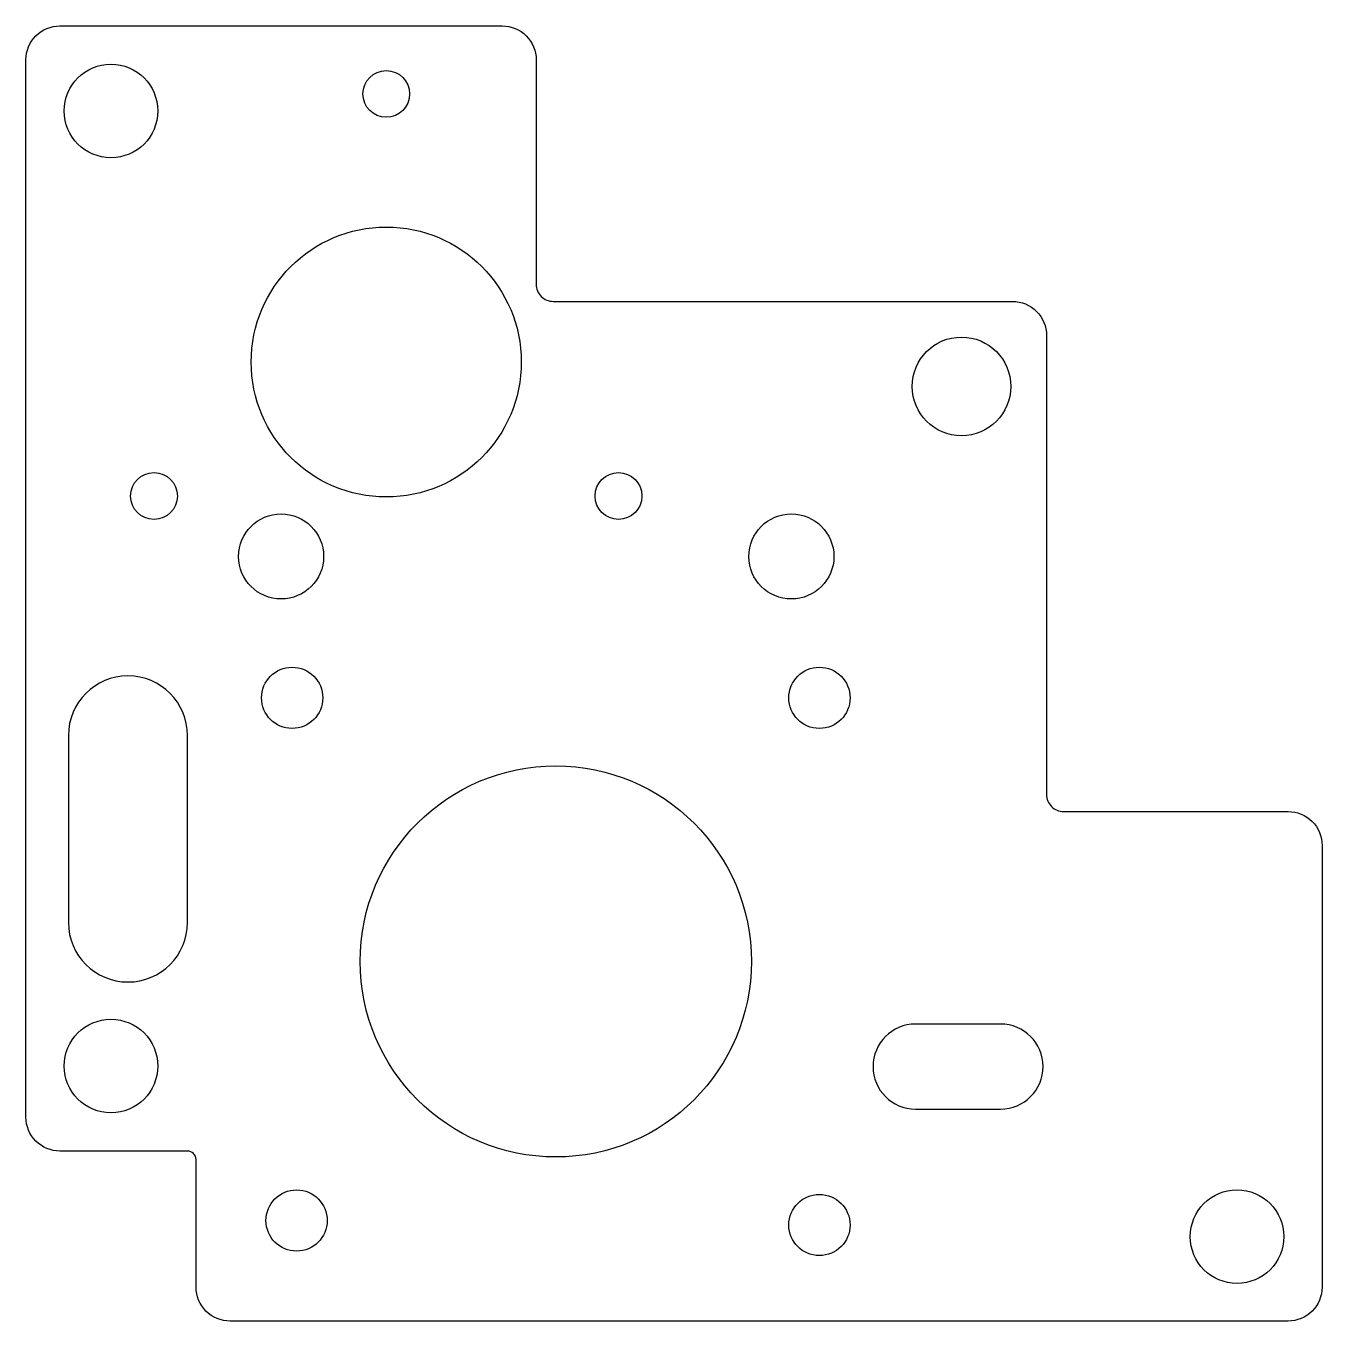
# Model space of a CAD drawing. Header units: millimetres. Extents: x -30 to 46.2, y -30 to 46.2.
import ezdxf

# ---------------------------------------------------------------- set-up
doc = ezdxf.new("R2010")
doc.units = ezdxf.units.MM
doc.layers.get('0').update_dxf_attribs({"linetype": 'CONTINUOUS'})

msp = doc.modelspace()

# ---------------------------------------------------------------- linework, layer by layer
for points in [[(-20, -20.466, 0.414214), (-20.5, -19.966), (-28, -19.966, -0.414214), (-30, -17.966), (-30, 44.2, -0.414214), (-28, 46.2), (-2, 46.2, -0.414214), (0, 44.2), (0, 31, 0.414214), (1, 30), (28, 30, -0.414214), (30, 28), (30, 1, 0.414214), (31, 0), (44.2, 0, -0.414214), (46.2, -2), (46.2, -27.966, -0.414214), (44.2, -29.966), (-18, -29.966, -0.414214), (-20, -27.966)], [(-27.5, -6.525, 1), (-20.5, -6.525), (-20.5, 4.475, 1), (-27.5, 4.475)], [(27.3, -17.5, 1), (27.3, -12.5), (22.3, -12.5, 1), (22.3, -17.5)]]:
    msp.add_lwpolyline(points, format="xyb", close=True)
for centre, radius in [((-25, 41.2), 2.75), ((-8.816, 42.2), 1.375), ((-8.816, 26.435), 7.938), ((25, 25), 2.9), ((-22.469, 18.553), 1.375), ((4.837, 18.553), 1.375), ((-15, 15), 2.5), ((15, 15), 2.5), ((-14.35, 6.684), 1.8), ((16.65, 6.684), 1.8), ((1.15, -8.816), 11.5), ((-25, -14.966), 2.75), ((-14.087, -24.053), 1.8), ((16.65, -24.316), 1.8), ((41.2, -25), 2.75)]:
    msp.add_circle(centre, radius)

doc.saveas('drawing.dxf')
